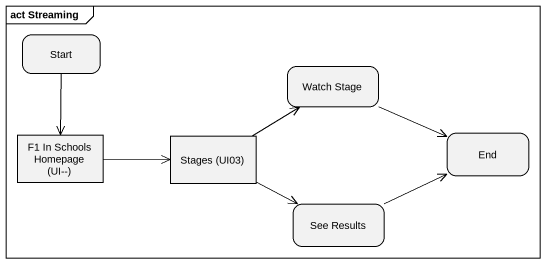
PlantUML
@startuml
mainframe act Streaming
hide empty description
state "Start" as Start_
state "Watch Stage" as Watch_Stage
state "F1 In Schools Homepage (UI--)" as F1_In_Schools_Homepage_UI <<object>>
state "Stages (UI03)" as Stages_UI03 <<object>>
state "End" as End_
state "See Results" as See_Results
Start_ --> F1_In_Schools_Homepage_UI
Watch_Stage -right-> End_
F1_In_Schools_Homepage_UI -right-> Stages_UI03
Stages_UI03 -up-> Watch_Stage
Stages_UI03 -right-> See_Results
See_Results -right-> End_
@enduml
